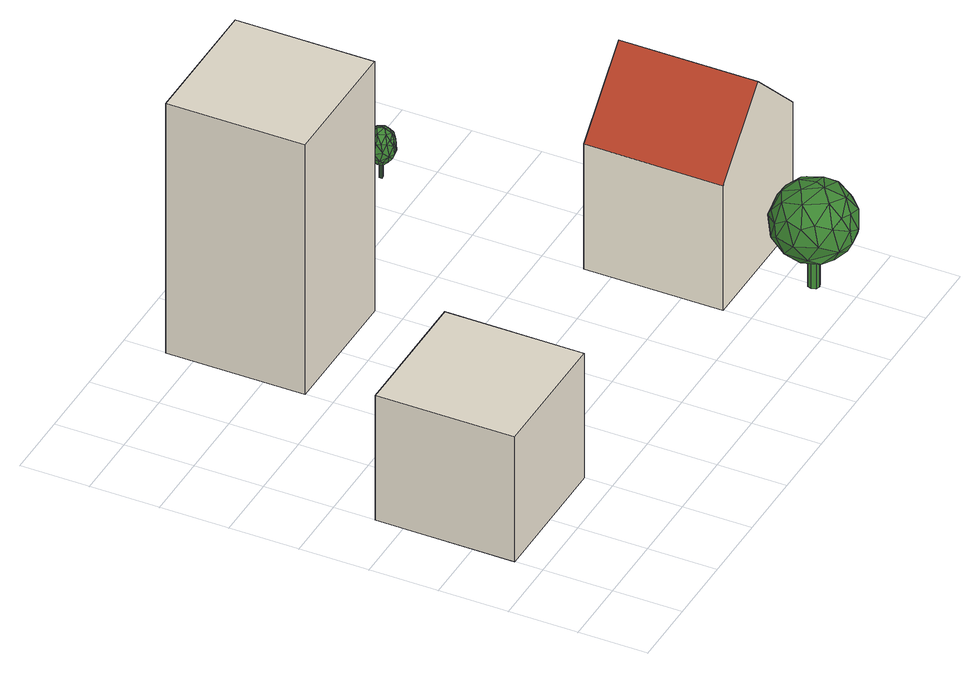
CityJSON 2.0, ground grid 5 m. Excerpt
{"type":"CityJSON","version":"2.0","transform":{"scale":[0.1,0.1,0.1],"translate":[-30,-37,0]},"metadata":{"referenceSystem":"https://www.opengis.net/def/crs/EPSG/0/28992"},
"CityObjects":{
"building1":{"type":"Building","attributes":{"description":"This is a simple, primastic building meant to provide shadowing and occlusions","name":"Box building 22"},"geometry":[{"type":"Solid","lod":"1","boundaries":[[[[0,1,2,3]],[[2,4,5,3]],[[1,6,4,2]],[[0,7,6,1]],[[3,5,7,0]],[[4,6,7,5]]]]}]},
"building2":{"type":"Building","attributes":{"description":"This is a simple, primastic building meant to provide shadowing and occlusions","name":"Box building 21"},"geometry":[{"type":"Solid","lod":"1","boundaries":[[[[8,9,10,11]],[[10,12,13,11]],[[9,14,12,10]],[[8,15,14,9]],[[11,13,15,8]],[[12,14,15,13]]]]}]},
"tree1":{"type":"SolitaryVegetationObject","attributes":{"name":"Alderaan Tree 24","species":"Platanus orientalis","height":8,"crownDiameter":6},"geometry":[{"type":"MultiSurface","lod":"3","boundaries":[[[16,17,18,19,20,21,22,23]],[[22,24,25,23]],[[21,26,24,22]],[[20,27,26,21]],[[19,28,27,20]],[[18,29,28,19]],[[17,30,29,18]],[[16,31,30,17]],[[23,25,31,16]],[[24,26,27,28,29,30,31,25]],[[32,33,34]],[[35,36,37]],[[38,39,40]],[[41,42,43]],[[32,44,33]],[[34,33,45]],[[46,32,34]],[[47,45,33]],[[48,33,44]],[[35,49,36]],[[37,36,39]],[[50,38,51]],[[52,46,53]],[[54,53,55]],[[56,52,54]],[[57,55,53]],[[58,53,46]],[[59,60,57]],[[61,62,42]],[[63,42,50]],[[64,61,63]],[[41,50,42]],[[43,42,62]],[[65,41,43]],[[66,59,67]],[[68,66,64]],[[69,67,59]],[[70,56,71]],[[72,71,65]],[[44,70,72]],[[73,71,56]],[[74,75,73]],[[76,77,59]],[[46,34,58]],[[78,45,79]],[[64,80,61]],[[70,44,32]],[[48,44,81]],[[43,81,65]],[[62,82,43]],[[83,49,35]],[[84,68,64]],[[50,51,84]],[[37,74,85]],[[54,85,56]],[[55,86,54]],[[75,74,38]],[[41,38,50]],[[69,87,67]],[[34,88,76]],[[61,80,89]],[[90,70,91]],[[60,92,93]],[[60,83,92]],[[94,75,95]],[[88,34,45]],[[46,96,32]],[[47,79,45]],[[82,89,47]],[[36,49,40]],[[86,93,35]],[[97,40,49]],[[52,96,46]],[[56,90,52]],[[57,93,55]],[[61,89,62]],[[84,63,50]],[[66,60,59]],[[64,66,87]],[[97,83,68]],[[87,80,64]],[[77,69,59]],[[88,78,69]],[[70,90,56]],[[81,72,65]],[[85,73,56]],[[76,88,77]],[[58,34,76]],[[80,78,79]],[[89,80,79]],[[91,70,32]],[[96,91,32]],[[92,83,35]],[[93,92,35]],[[51,97,68]],[[95,75,38]],[[41,95,38]],[[65,94,95]],[[48,47,33]],[[82,47,48]],[[86,35,37]],[[40,39,36]],[[51,38,40]],[[54,52,53]],[[58,57,53]],[[76,57,58]],[[63,61,42]],[[68,83,66]],[[69,78,87]],[[72,70,71]],[[73,94,71]],[[73,75,94]],[[43,82,81]],[[82,48,81]],[[84,51,68]],[[54,86,85]],[[86,37,85]],[[47,89,79]],[[82,62,89]],[[74,37,39]],[[86,55,93]],[[39,38,74]],[[97,51,40]],[[52,91,96]],[[52,90,91]],[[57,60,93]],[[76,59,57]],[[84,64,63]],[[41,65,95]],[[66,83,60]],[[87,66,67]],[[97,49,83]],[[87,78,80]],[[77,88,69]],[[88,45,78]],[[81,44,72]],[[71,94,65]],[[85,74,73]]]}]},
"building3":{"type":"Building","attributes":{"description":"This is Building 7","name":"Palapatine's Residence","CityObjectRelation.relationType":"adjacent","Suitability.reason":"suitability reason 10","Suitability.description":"suitability description 10","Suitability.value":0,"class":"habitation","function":"residential building","yearOfConstruction":2005,"roofType":"gabled roof","measuredHeight":15,"storeysAboveGround":3,"storeysBelowGround":0,"storeyHeightsAboveGround":3,"QualifiedArea.description":"This is a type of floor area","QualifiedArea.source":"Area value source text","QualifiedArea.value":300,"QualifiedArea.type":"grossFloorArea","bdgAtticThermalStatus":"isOnlyHeated","bdgBasementThermalStatus":"isOnlyHeated","bdgConstructionWeight":"heavy","QualifiedHeight.description":"This is a type of height","QualifiedHeight.source":"Height value source text","QualifiedHeight.value":15,"QualifiedHeight.type":"highestRoofEdge","bdgIsProtected":"false","bdgType":"apartmentBlock","QualifiedVolume.description":"This is a type of volume","QualifiedVolume.source":"Volume value source text","QualifiedVolume.value":1250,"QualifiedVolume.type":"grossVolume"},"address":[{"country":"Bespin Territories","locality":"Alderaan","thoroughfareNumber":"7","thoroughfareName":"Bespin Square","postcode":"1977SW"}],"geometry":[{"type":"MultiSurface","lod":"2","boundaries":[[[98,99,100,101]],[[102,103,104,105]],[[106,107,103,102]],[[100,106,102,105,101]],[[104,103,107,99,98]],[[105,104,98,101]],[[108,106,100,109]],[[106,100,109,99,107,108]]],"semantics":{"surfaces":[{"type":"GroundSurface"},{"type":"RoofSurface","description":"This is RoofSurface 1 (Building 7)","bdgBdrySurfAzimuth":270,"bdgBdrySurfGroundViewFactor":0.5,"bdgBdrySurfInclination":45,"bdgBdrySurfIsAdiabatic":"false","bdgBdrySurfOpeningToSurfaceRatio":0.25,"bdgBdrySurfSkyViewFactor":0.6,"bdgBdrySurfTotalSurfaceArea":70.71},{"type":"RoofSurface","description":"This is RoofSurface 2 (Building 7)","bdgBdrySurfAzimuth":90,"bdgBdrySurfGroundViewFactor":0.5,"bdgBdrySurfInclination":45,"bdgBdrySurfIsAdiabatic":"false","bdgBdrySurfOpeningToSurfaceRatio":0.25,"bdgBdrySurfSkyViewFactor":0.6,"bdgBdrySurfTotalSurfaceArea":70.71},{"type":"WallSurface"}],"values":[0,1,2,3,3,3,3,null]}}]},
"tree2":{"type":"SolitaryVegetationObject","attributes":{"name":"Alderaan Tree 9","species":"Acer negundo","height":4,"crownDiameter":2},"geometry":[{"type":"MultiSurface","lod":"3","boundaries":[[[110,111,112,113,114,115,116,117]],[[116,118,119,117]],[[115,120,118,116]],[[114,121,120,115]],[[113,122,121,114]],[[112,123,122,113]],[[111,124,123,112]],[[110,125,124,111]],[[117,119,125,110]],[[118,120,121,122,123,124,125,119]],[[126,127,128]],[[129,130,131]],[[132,133,134]],[[135,136,137]],[[126,138,127]],[[128,127,139]],[[140,126,128]],[[141,139,127]],[[142,127,138]],[[129,143,130]],[[131,130,133]],[[144,132,145]],[[146,140,147]],[[148,147,149]],[[150,146,148]],[[151,149,147]],[[152,147,140]],[[153,154,151]],[[155,156,136]],[[157,136,144]],[[158,155,157]],[[135,144,136]],[[137,136,156]],[[159,135,137]],[[160,153,161]],[[162,160,158]],[[163,161,153]],[[164,150,165]],[[166,165,159]],[[138,164,166]],[[167,165,150]],[[168,169,167]],[[170,171,153]],[[140,128,152]],[[172,139,173]],[[158,174,155]],[[164,138,126]],[[142,138,175]],[[137,175,159]],[[156,176,137]],[[177,143,129]],[[178,162,158]],[[144,145,178]],[[131,168,179]],[[148,179,150]],[[149,180,148]],[[169,168,132]],[[135,132,144]],[[163,181,161]],[[128,182,170]],[[155,174,183]],[[184,164,185]],[[154,186,187]],[[154,177,186]],[[188,169,189]],[[182,128,139]],[[140,190,126]],[[141,173,139]],[[176,183,141]],[[130,143,134]],[[180,187,129]],[[191,134,143]],[[146,190,140]],[[150,184,146]],[[151,187,149]],[[155,183,156]],[[178,157,144]],[[160,154,153]],[[158,160,181]],[[191,177,162]],[[181,174,158]],[[171,163,153]],[[182,172,163]],[[164,184,150]],[[175,166,159]],[[179,167,150]],[[170,182,171]],[[152,128,170]],[[174,172,173]],[[183,174,173]],[[185,164,126]],[[190,185,126]],[[186,177,129]],[[187,186,129]],[[145,191,162]],[[189,169,132]],[[135,189,132]],[[159,188,189]],[[142,141,127]],[[176,141,142]],[[180,129,131]],[[134,133,130]],[[145,132,134]],[[148,146,147]],[[152,151,147]],[[170,151,152]],[[157,155,136]],[[162,177,160]],[[163,172,181]],[[166,164,165]],[[167,188,165]],[[167,169,188]],[[137,176,175]],[[176,142,175]],[[178,145,162]],[[148,180,179]],[[180,131,179]],[[141,183,173]],[[176,156,183]],[[168,131,133]],[[180,149,187]],[[133,132,168]],[[191,145,134]],[[146,185,190]],[[146,184,185]],[[151,154,187]],[[170,153,151]],[[178,158,157]],[[135,159,189]],[[160,177,154]],[[181,160,161]],[[191,143,177]],[[181,172,174]],[[171,182,163]],[[182,139,172]],[[175,138,166]],[[165,188,159]],[[179,168,167]]]}]}
},
"vertices":[
[0,170,0],[100,170,0],[100,70,0],[0,70,0],[100,70,100],[0,70,100],[100,170,100],[0,170,100],
[100,370,0],[200,370,0],[200,270,0],[100,270,0],[200,270,200],[100,270,200],[200,370,200],[100,370,200],
[353,27,0],[350,26,0],[347,27,0],[346,30,0],[347,33,0],[350,34,0],[353,33,0],[354,30,0],[353,33,24],[354,30,24],[350,34,24],[347,33,24],[346,30,24],[347,27,24],[350,26,24],[353,27,24],[364,55,44],[351,60,52],[365,55,59],[364,5,60],[354,0,52],[361,4,43],[336,5,44],[347,1,45],[344,1,57],[325,22,39],[320,30,51],[325,39,39],[350,56,37],[349,56,65],[376,46,53],[338,57,56],[339,56,43],[351,4,65],[325,14,52],[333,8,63],[377,34,40],[380,30,53],[375,21,39],[376,16,51],[366,29,28],[377,28,65],[375,41,62],[366,31,76],[369,22,73],[325,37,66],[324,44,51],[323,26,64],[333,30,76],[333,31,29],[351,23,80],[354,30,80],[342,15,76],[354,43,78],[357,45,28],[349,30,23],[346,43,26],[354,17,26],[350,6,35],[343,12,31],[370,45,69],[362,45,74],[344,50,73],[335,53,63],[334,45,72],[337,45,31],[330,51,45],[356,10,73],[327,18,67],[363,15,31],[370,9,45],[344,36,79],[358,54,67],[326,46,60],[366,38,29],[370,45,35],[367,13,68],[374,14,60],[339,21,27],[330,15,35],[374,46,44],[342,6,67],
[300,170,0],[400,170,0],[400,70,0],[300,70,0],[350,70,150],[350,170,150],[300,170,100],[300,70,100],[400,70,100],[400,170,100],[400,120,100],[400,120,0],
[331,329,0],[330,329,0],[329,329,0],[329,330,0],[329,331,0],[330,331,0],[331,331,0],[331,330,0],[331,331,12],[331,330,12],[330,331,12],[329,331,12],[329,330,12],[329,329,12],[330,329,12],[331,329,12],[335,338,22],[330,340,26],[335,338,29],[335,322,30],[331,320,26],[334,321,22],[325,322,22],[329,320,22],[328,320,29],[322,327,19],[320,330,25],[322,333,19],[330,339,18],[330,339,33],[339,335,26],[326,339,28],[326,339,22],[330,321,33],[322,325,26],[324,323,32],[339,331,20],[340,330,27],[338,327,19],[339,325,25],[335,330,14],[339,329,32],[338,334,31],[335,330,38],[336,327,36],[322,332,33],[321,335,25],[321,329,32],[324,330,38],[324,330,14],[330,328,40],[331,330,40],[327,325,38],[331,334,39],[332,335,14],[330,330,12],[329,334,13],[331,326,13],[330,322,17],[328,324,15],[337,335,34],[334,335,37],[328,337,36],[325,338,31],[325,335,36],[326,335,16],[323,337,22],[332,323,36],[322,326,33],[334,325,16],[337,323,22],[328,332,40],[333,338,34],[322,335,30],[335,333,15],[337,335,18],[336,324,34],[338,325,30],[326,327,13],[323,325,18],[338,335,22],[327,322,34]
]}
